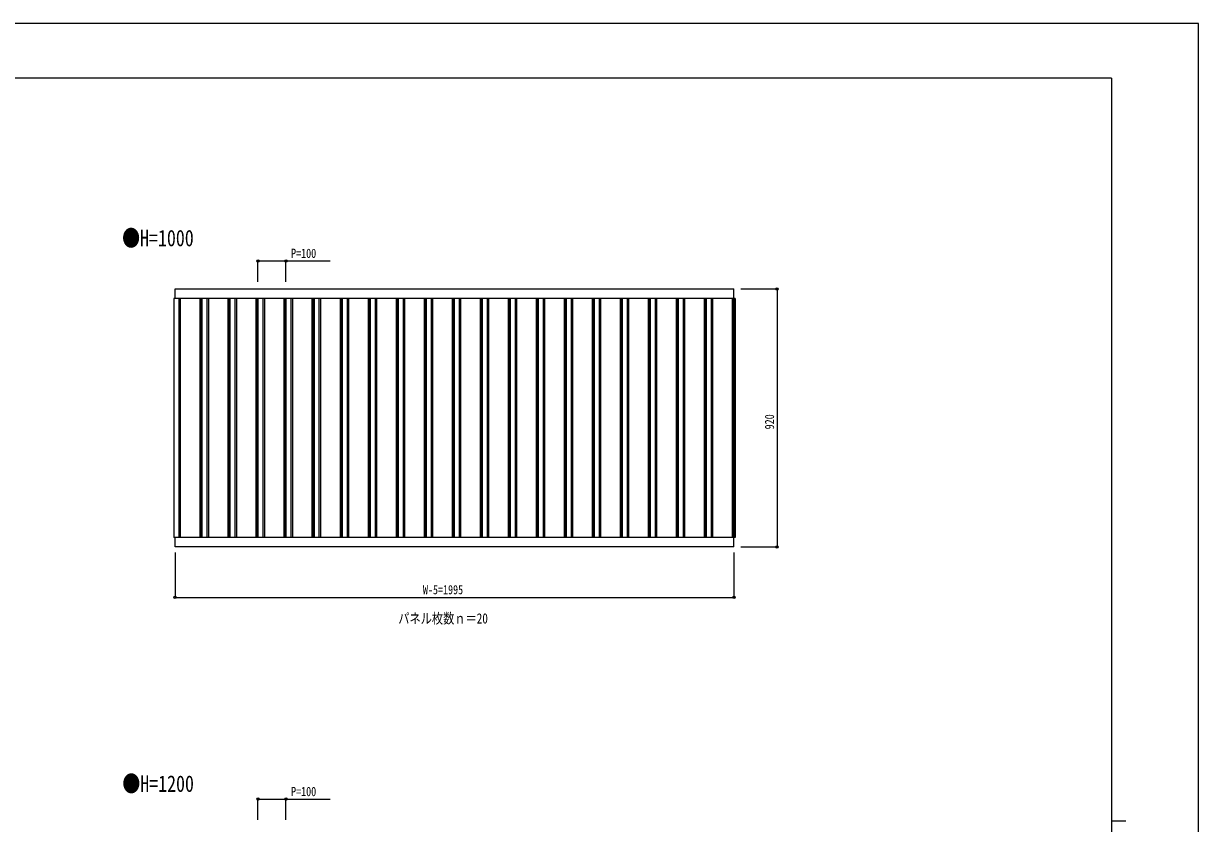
# Model space of a CAD drawing. Units: millimetres, scale not verified. Extents: x -4205 to 4205, y -2970 to 2970.
# Drawn here: x 11 to 4205, y 116 to 2970 of the extents above; entities that cross this region are included whole.
import ezdxf
from ezdxf.enums import TextEntityAlignment as Align

# ---------------------------------------------------------------- set-up
doc = ezdxf.new("R2010")
doc.units = ezdxf.units.MM
doc.header["$LTSCALE"] = 16
for name, color, linetype in [('0-1_USER1', 3, 'Continuous'), ('0-2_YKK_A1', 4, 'Continuous'), ('0-3_YKK_D', 6, 'Continuous'), ('0-4_YKK_ZWAK', 7, 'Continuous')]:
    doc.layers.add(name, color=color, linetype=linetype)
doc.styles.add('ＭＳ ゴシック', font='')
doc.styles.get('ＭＳ ゴシック').set_extended_font_data('MS Gothic')

msp = doc.modelspace()

# ---------------------------------------------------------------- linework, layer by layer
at = {"layer": '0-2_YKK_A1'}
for p, q in [((551.72, 2022.87), (2546.72, 2022.87)), ((551.72, 1988.87), (551.72, 2022.87)), ((2546.72, 1988.87), (2546.72, 2022.87)), ((2550.77, 1988.87), (547.77, 1988.87)), ((547.77, 1988.87), (547.77, 1136.87)), ((565.57, 1988.87), (565.57, 1136.87)), ((570.57, 1988.87), (570.57, 1136.87)), ((640.57, 1988.87), (640.57, 1136.87)), ((644.87, 1988.87), (644.87, 1136.87)), ((647.77, 1988.87), (647.77, 1136.87)), ((665.57, 1988.87), (665.57, 1136.87)), ((670.57, 1988.87), (670.57, 1136.87)), ((740.57, 1988.87), (740.57, 1136.87)), ((744.87, 1988.87), (744.87, 1136.87)), ((747.77, 1988.87), (747.77, 1136.87)), ((765.57, 1988.87), (765.57, 1136.87)), ((770.57, 1988.87), (770.57, 1136.87)), ((840.57, 1988.87), (840.57, 1136.87)), ((844.87, 1988.87), (844.87, 1136.87)), ((847.77, 1988.87), (847.77, 1136.87)), ((865.57, 1988.87), (865.57, 1136.87)), ((870.57, 1988.87), (870.57, 1136.87)), ((940.57, 1988.87), (940.57, 1136.87)), ((944.87, 1988.87), (944.87, 1136.87)), ((947.77, 1988.87), (947.77, 1136.87)), ((965.57, 1988.87), (965.57, 1136.87)), ((970.57, 1988.87), (970.57, 1136.87)), ((1040.57, 1988.87), (1040.57, 1136.87)), ((1044.87, 1988.87), (1044.87, 1136.87)), ((1047.77, 1988.87), (1047.77, 1136.87)), ((1065.57, 1988.87), (1065.57, 1136.87)), ((1070.57, 1988.87), (1070.57, 1136.87)), ((1140.57, 1988.87), (1140.57, 1136.87)), ((1144.87, 1988.87), (1144.87, 1136.87)), ((1147.77, 1988.87), (1147.77, 1136.87)), ((1165.57, 1988.87), (1165.57, 1136.87)), ((1170.57, 1988.87), (1170.57, 1136.87)), ((1240.57, 1988.87), (1240.57, 1136.87)), ((1244.87, 1988.87), (1244.87, 1136.87)), ((1247.77, 1988.87), (1247.77, 1136.87)), ((1265.57, 1988.87), (1265.57, 1136.87)), ((1270.57, 1988.87), (1270.57, 1136.87)), ((1340.57, 1988.87), (1340.57, 1136.87)), ((1344.87, 1988.87), (1344.87, 1136.87)), ((1347.77, 1988.87), (1347.77, 1136.87)), ((1365.57, 1988.87), (1365.57, 1136.87)), ((1370.57, 1988.87), (1370.57, 1136.87)), ((1440.57, 1988.87), (1440.57, 1136.87)), ((1444.87, 1988.87), (1444.87, 1136.87)), ((1447.77, 1988.87), (1447.77, 1136.87)), ((1465.57, 1988.87), (1465.57, 1136.87)), ((1470.57, 1988.87), (1470.57, 1136.87)), ((1540.57, 1988.87), (1540.57, 1136.87)), ((1544.87, 1988.87), (1544.87, 1136.87)), ((1547.77, 1988.87), (1547.77, 1136.87)), ((1565.57, 1988.87), (1565.57, 1136.87)), ((1570.57, 1988.87), (1570.57, 1136.87)), ((1640.57, 1988.87), (1640.57, 1136.87)), ((1644.87, 1988.87), (1644.87, 1136.87)), ((1647.77, 1988.87), (1647.77, 1136.87)), ((1665.57, 1988.87), (1665.57, 1136.87)), ((1670.57, 1988.87), (1670.57, 1136.87)), ((1740.57, 1988.87), (1740.57, 1136.87)), ((1744.87, 1988.87), (1744.87, 1136.87)), ((1747.77, 1988.87), (1747.77, 1136.87)), ((1765.57, 1988.87), (1765.57, 1136.87)), ((1770.57, 1988.87), (1770.57, 1136.87)), ((1840.57, 1988.87), (1840.57, 1136.87)), ((1844.87, 1988.87), (1844.87, 1136.87)), ((1847.77, 1988.87), (1847.77, 1136.87)), ((1865.57, 1988.87), (1865.57, 1136.87)), ((1870.57, 1988.87), (1870.57, 1136.87)), ((1940.57, 1988.87), (1940.57, 1136.87)), ((1944.87, 1988.87), (1944.87, 1136.87)), ((1947.77, 1988.87), (1947.77, 1136.87)), ((1965.57, 1988.87), (1965.57, 1136.87)), ((1970.57, 1988.87), (1970.57, 1136.87)), ((2040.57, 1988.87), (2040.57, 1136.87)), ((2044.87, 1988.87), (2044.87, 1136.87)), ((2047.77, 1988.87), (2047.77, 1136.87)), ((2065.57, 1988.87), (2065.57, 1136.87)), ((2070.57, 1988.87), (2070.57, 1136.87)), ((2140.57, 1988.87), (2140.57, 1136.87)), ((2144.87, 1988.87), (2144.87, 1136.87)), ((2147.77, 1988.87), (2147.77, 1136.87)), ((2165.57, 1988.87), (2165.57, 1136.87)), ((2170.57, 1988.87), (2170.57, 1136.87)), ((2240.57, 1988.87), (2240.57, 1136.87)), ((2244.87, 1988.87), (2244.87, 1136.87)), ((2247.77, 1988.87), (2247.77, 1136.87)), ((2265.57, 1988.87), (2265.57, 1136.87)), ((2270.57, 1988.87), (2270.57, 1136.87)), ((2340.57, 1988.87), (2340.57, 1136.87)), ((2344.87, 1988.87), (2344.87, 1136.87)), ((2347.77, 1988.87), (2347.77, 1136.87)), ((2365.57, 1988.87), (2365.57, 1136.87)), ((2370.57, 1988.87), (2370.57, 1136.87)), ((2440.57, 1988.87), (2440.57, 1136.87)), ((2444.87, 1988.87), (2444.87, 1136.87)), ((2447.77, 1988.87), (2447.77, 1136.87)), ((2465.57, 1988.87), (2465.57, 1136.87)), ((2470.57, 1988.87), (2470.57, 1136.87)), ((2540.57, 1988.87), (2540.57, 1136.87)), ((2544.87, 1988.87), (2544.87, 1136.87)), ((2547.95, 1988.87), (2547.95, 1136.87)), ((2550.77, 1988.87), (2550.77, 1136.87)), ((2550.77, 1136.87), (547.77, 1136.87)), ((551.72, 1102.87), (551.72, 1136.87)), ((2546.72, 1102.87), (2546.72, 1136.87)), ((2546.72, 1102.87), (551.72, 1102.87))]:
    msp.add_line(p, q, dxfattribs=at)
at = {"layer": '0-3_YKK_D'}
for p, q in [((847.77, 2048.87), (847.77, 2123.87)), ((947.77, 2048.87), (947.77, 2123.87)), ((2570.92, 2022.87), (2701.92, 2022.87)), ((2700.92, 2022.87), (2700.92, 1102.87)), ((2570.92, 1102.87), (2701.92, 1102.87)), ((551.72, 1082.87), (551.72, 921.87)), ((2546.72, 1082.87), (2546.72, 921.87)), ((551.72, 922.87), (2546.72, 922.87)), ((847.77, 128.87), (847.77, 203.87)), ((947.77, 128.87), (947.77, 203.87))]:
    msp.add_line(p, q, dxfattribs=at)
for points in [[(847.77, 2122.87), (947.77, 2122.87), (1105.97, 2122.87)], [(847.77, 202.87), (947.77, 202.87), (1105.97, 202.87)]]:
    msp.add_lwpolyline(points, dxfattribs=at)
for centre in [(847.77, 2122.87), (947.77, 2122.87), (2700.92, 2022.87), (2700.92, 1102.87), (551.72, 922.87), (2546.72, 922.87), (847.77, 202.87), (947.77, 202.87)]:
    msp.add_circle(centre, 4.25, dxfattribs=at)
at = {"layer": '0-4_YKK_ZWAK'}
for p, q in [((3895.02, 2775), (-3904.98, 2775)), ((3895.02, 2775), (3895.02, -2525)), ((3895.02, 125), (3945.02, 125))]:
    msp.add_line(p, q, dxfattribs=at)
msp.add_lwpolyline([(-4205, -2970), (4205, -2970), (4205, 2970), (-4205, 2970)], close=True, dxfattribs=at)

# ---------------------------------------------------------------- texts
at = {"layer": '0-1_USER1', "style": 'ＭＳ ゴシック', "width": 0.8}
for s, height, p in [('●H=1000', 58.65, (362.9, 2157.7)), ('パネル枚数ｎ＝20', 36.66, (1348.54, 818.34)), ('●H=1200', 58.65, (363.58, 211.33))]:
    msp.add_text(s, height=height, dxfattribs=at).set_placement(p, align=Align.BOTTOM_LEFT)
at = {"layer": '0-3_YKK_D', "style": 'ＭＳ ゴシック', "width": 0.8}
for s, p in [('P=100', (965.77, 2123.87)), ('W-5=1995', (1436.42, 923.87)), ('P=100', (965.77, 203.87))]:
    msp.add_text(s, height=32.99, dxfattribs=at).set_placement(p, align=Align.BOTTOM_LEFT)
msp.add_text('920', height=32.99, rotation=90, dxfattribs=at).set_placement((2699.92, 1522.07), align=Align.BOTTOM_LEFT)

doc.saveas('drawing.dxf')
